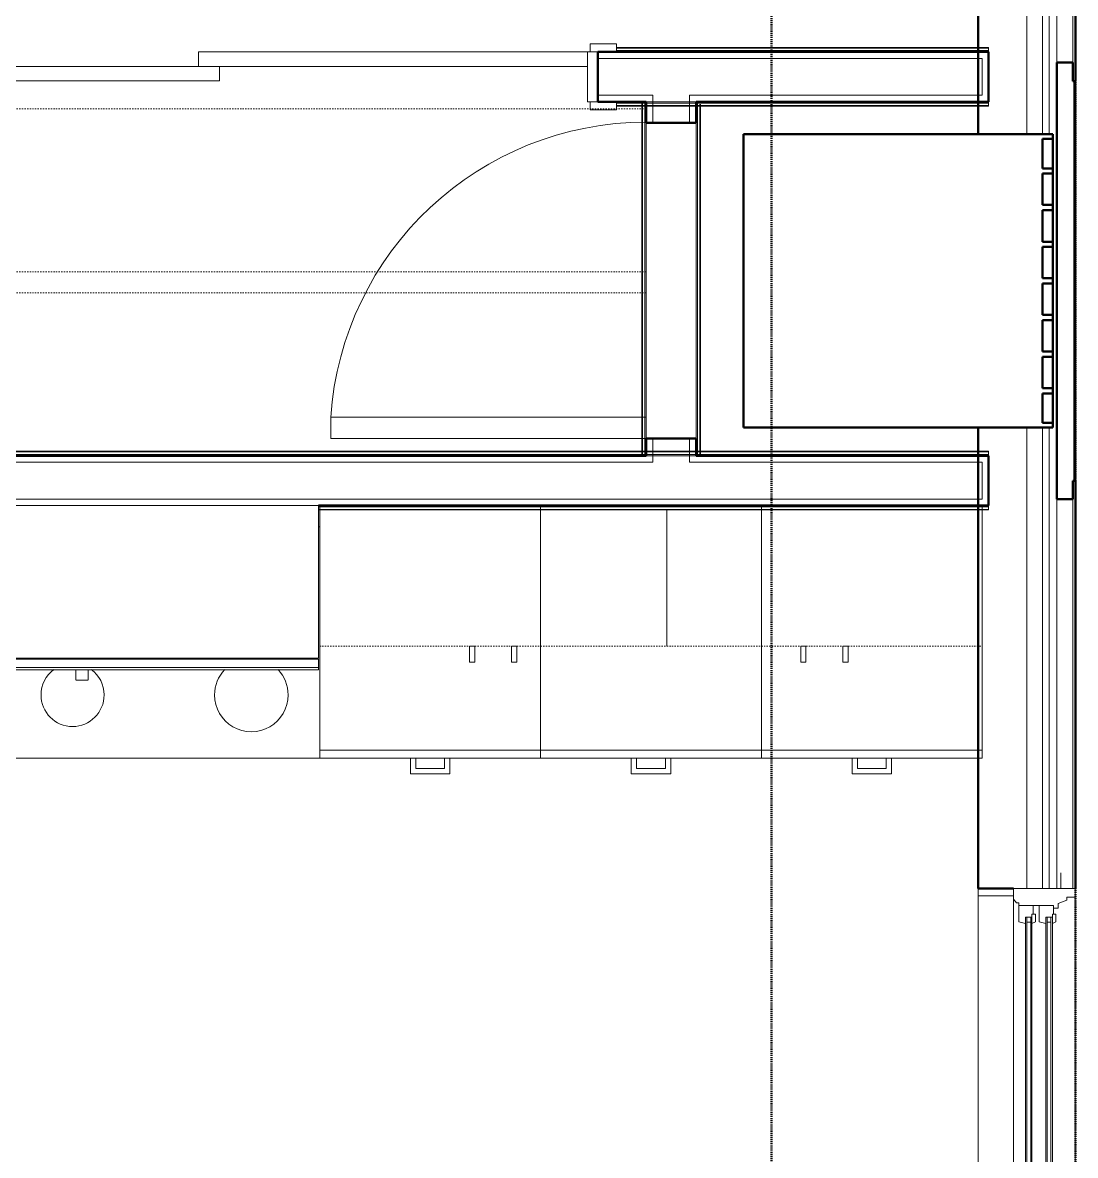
# Model space of a CAD drawing. Header units: inches. Extents: x -4235 to -464, y 9767 to 12344.
# Drawn here: x -2168 to -2067.9, y 10179 to 10286.7 of the extents above; entities that cross this region are included whole.
import ezdxf

# ---------------------------------------------------------------- set-up
doc = ezdxf.new("R2010")
doc.units = ezdxf.units.IN
doc.header["$MEASUREMENT"] = 0
doc.linetypes.add('Dash', pattern=[0.25, 0.125, -0.125])
doc.linetypes.add('Dash 1_16_', pattern=[0.125, 0.0625, -0.0625])
for name, color, linetype, lineweight in [('0-1', 7, 'Continuous', 5), ('0-2', 10, 'Continuous', 9), ('A-DOOR-1', 7, 'Continuous', 9), ('A-DOOR-2', 130, 'Continuous', 20), ('A-DOOR-FRAM-1', 130, 'Continuous', 20), ('A-GENM', 5, 'Continuous', 9), ('A-GENM-5', 5, 'Continuous', 50), ('A-GLAZ-1', 151, 'Continuous', 9), ('A-GLAZ-2', 151, 'Continuous', 20), ('A-GLAZ-3', 151, 'Continuous', 50), ('A-WALL', 113, 'Continuous', 13), ('A-WALL-1', 250, 'Continuous', 50), ('A-WALL-2', 50, 'Continuous', 13), ('A-WALL-3', 10, 'Continuous', 9), ('A-WALL-4', 254, 'Continuous', 9), ('A-WALL-5', 7, 'Continuous', 9), ('A-WALL-6', 113, 'Continuous', 9), ('A-WALL-7', 113, 'Continuous', 50), ('C-PROP-LINE-1', 91, 'Dash 1_16_', 50), ('Q-CASE-1', 254, 'Continuous', 9), ('Q-CASE-2', 7, 'Continuous', 9), ('Q-CASE-3', 7, 'Dash', 9), ('Q-CASE-4', 10, 'Continuous', 9), ('Q-CASE-HDLN-1', 7, 'Dash', 9), ('Q-SPCQ-1', 7, 'Continuous', 9)]:
    doc.layers.add(name, color=color, linetype=linetype, lineweight=lineweight)

# ---------------------------------------------------------------- blocks, each defined once
blk = doc.blocks.new('Basic Wall _ INT - W4BØF - _5_8 GYP - 2X4 WOOD_BATT_ - 5_8 GYP_ - ___-2694672-BACKGROUND - 2ND FLOOR')
at = {"layer": 'A-WALL-3'}
for p, q in [((-2139.89, 10240.82), (-2077.17, 10240.82)), ((-2139.89, 10240.7), (-2077.17, 10240.7)), ((-2077.17, 10240.47), (-2139.89, 10240.47)), ((-2077.17, 10240.82), (-2076.8, 10240.82)), ((-2077.17, 10240.7), (-2076.8, 10240.7)), ((-2076.8, 10240.47), (-2077.17, 10240.47)), ((-2076.8, 10240.41), (-2077.17, 10240.41)), ((-2076.8, 10240.82), (-2076.17, 10240.82)), ((-2076.17, 10240.47), (-2076.8, 10240.47)), ((-2076.17, 10240.8), (-2076.17, 10240.82)), ((-2076.17, 10240.62), (-2076.17, 10240.68)), ((-2076.17, 10240.47), (-2076.17, 10240.62)), ((-2076.17, 10240.41), (-2076.17, 10240.47))]:
    blk.add_line(p, q, dxfattribs=at)
at = {"layer": 'A-WALL-4'}
for p, q in [((-2077.17, 10240.41), (-2139.89, 10240.41)), ((-2076.8, 10240.7), (-2076.17, 10240.7)), ((-2076.17, 10240.41), (-2076.8, 10240.41)), ((-2076.17, 10240.82), (-2076.17, 10240.78)), ((-2076.17, 10240.78), (-2076.17, 10240.7)), ((-2076.17, 10240.7), (-2076.17, 10240.68)), ((-2076.17, 10240.68), (-2076.17, 10240.41))]:
    blk.add_line(p, q, dxfattribs=at)
blk = doc.blocks.new('Basic Wall _ INT - W4BØF - _5_8 GYP - 2X4 WOOD_BATT_ - 5_8 GYP_ - ___-2694671-BACKGROUND - 2ND FLOOR')
at = {"layer": 'A-WALL-3'}
for p, q in [((-2109.02, 10245.93), (-2109.14, 10245.93)), ((-2108.93, 10245.93), (-2109.02, 10245.93)), ((-2108.87, 10245.93), (-2108.93, 10245.93)), ((-2103.97, 10245.93), (-2108.72, 10245.93)), ((-2108.72, 10245.57), (-2103.97, 10245.57)), ((-2103.77, 10245.93), (-2103.83, 10245.93)), ((-2103.68, 10245.93), (-2103.77, 10245.93)), ((-2103.56, 10245.93), (-2103.68, 10245.93)), ((-2076.17, 10245.93), (-2077.17, 10245.93)), ((-2077.17, 10245.57), (-2076.17, 10245.57)), ((-2076.17, 10245.93), (-2076.17, 10245.99)), ((-2076.17, 10245.78), (-2076.17, 10245.93)), ((-2076.17, 10245.71), (-2076.17, 10245.78)), ((-2076.17, 10245.57), (-2076.17, 10245.6))]:
    blk.add_line(p, q, dxfattribs=at)
at = {"layer": 'A-WALL-4'}
for p, q in [((-2261.29, 10245.57), (-2108.72, 10245.57)), ((-2109.14, 10245.93), (-2260.87, 10245.93)), ((-2109.02, 10245.99), (-2109.14, 10245.99)), ((-2108.93, 10245.99), (-2109.02, 10245.99)), ((-2108.87, 10245.99), (-2108.93, 10245.99)), ((-2103.97, 10245.99), (-2108.72, 10245.99)), ((-2103.97, 10245.7), (-2108.72, 10245.7)), ((-2103.97, 10245.57), (-2077.17, 10245.57)), ((-2103.77, 10245.99), (-2103.83, 10245.99)), ((-2103.68, 10245.99), (-2103.77, 10245.99)), ((-2103.56, 10245.99), (-2103.68, 10245.99)), ((-2077.17, 10245.93), (-2103.56, 10245.93)), ((-2076.17, 10245.99), (-2077.17, 10245.99)), ((-2076.17, 10245.7), (-2077.17, 10245.7)), ((-2076.17, 10245.99), (-2076.17, 10245.7)), ((-2076.17, 10245.7), (-2076.17, 10245.69)), ((-2076.17, 10245.69), (-2076.17, 10245.62)), ((-2076.17, 10245.62), (-2076.17, 10245.57))]:
    blk.add_line(p, q, dxfattribs=at)
at = {"layer": 'A-WALL-5'}
for p, q in [((-2108.72, 10245.7), (-2261.29, 10245.7)), ((-2109.14, 10245.99), (-2260.87, 10245.99)), ((-2077.17, 10245.7), (-2103.97, 10245.7)), ((-2077.17, 10245.99), (-2103.56, 10245.99))]:
    blk.add_line(p, q, dxfattribs=at)
blk = doc.blocks.new('Basic Wall _ INT - W4BØF - _5_8 GYP - 2X4 WOOD_BATT_ - 5_8 GYP_ - ___-2694673-BACKGROUND - 2ND FLOOR')
at = {"layer": 'A-WALL-3'}
for p, q in [((-2112.79, 10283.97), (-2111.57, 10283.97)), ((-2076.17, 10284.33), (-2077.17, 10284.33)), ((-2077.17, 10283.97), (-2076.17, 10283.97)), ((-2076.17, 10284.33), (-2076.17, 10284.39)), ((-2076.17, 10284.18), (-2076.17, 10284.33)), ((-2076.17, 10284.11), (-2076.17, 10284.18)), ((-2076.17, 10283.97), (-2076.17, 10284))]:
    blk.add_line(p, q, dxfattribs=at)
at = {"layer": 'A-WALL-4'}
for p, q in [((-2077.17, 10284.33), (-2111.57, 10284.33)), ((-2111.57, 10283.97), (-2077.17, 10283.97)), ((-2076.17, 10284.39), (-2077.17, 10284.39)), ((-2076.17, 10284.1), (-2077.17, 10284.1)), ((-2076.17, 10284.39), (-2076.17, 10284.12)), ((-2076.17, 10284.12), (-2076.17, 10284.1)), ((-2076.17, 10284.1), (-2076.17, 10284.02)), ((-2076.17, 10284.02), (-2076.17, 10283.97))]:
    blk.add_line(p, q, dxfattribs=at)
at = {"layer": 'A-WALL-5'}
for p, q in [((-2077.17, 10284.39), (-2111.57, 10284.39)), ((-2077.17, 10284.1), (-2111.57, 10284.1))]:
    blk.add_line(p, q, dxfattribs=at)
blk = doc.blocks.new('Basic Wall _ INT - W4BØF - _5_8 GYP - 2X4 WOOD_BATT_ - 5_8 GYP_ - ___-2694674-BACKGROUND - 2ND FLOOR')
at = {"layer": 'A-WALL-3'}
for p, q in [((-2113.32, 10279.22), (-2111.57, 10279.22)), ((-2109.02, 10278.87), (-2109.14, 10278.87)), ((-2108.93, 10278.87), (-2109.02, 10278.87)), ((-2108.87, 10278.87), (-2108.93, 10278.87)), ((-2108.72, 10279.22), (-2103.97, 10279.22)), ((-2103.97, 10278.87), (-2108.72, 10278.87)), ((-2103.77, 10278.87), (-2103.83, 10278.87)), ((-2103.68, 10278.87), (-2103.77, 10278.87)), ((-2103.56, 10278.87), (-2103.68, 10278.87)), ((-2077.17, 10279.22), (-2076.17, 10279.22)), ((-2076.17, 10278.87), (-2077.17, 10278.87)), ((-2076.17, 10279.2), (-2076.17, 10279.22)), ((-2076.17, 10279.02), (-2076.17, 10279.08)), ((-2076.17, 10278.87), (-2076.17, 10279.02)), ((-2076.17, 10278.81), (-2076.17, 10278.87))]:
    blk.add_line(p, q, dxfattribs=at)
at = {"layer": 'A-WALL-4'}
for p, q in [((-2111.57, 10279.22), (-2108.72, 10279.22)), ((-2109.14, 10278.87), (-2111.57, 10278.87)), ((-2109.02, 10278.81), (-2109.14, 10278.81)), ((-2108.93, 10278.81), (-2109.02, 10278.81)), ((-2108.87, 10278.81), (-2108.93, 10278.81)), ((-2108.72, 10279.1), (-2108.14, 10279.1)), ((-2103.97, 10278.81), (-2108.72, 10278.81)), ((-2108.1, 10279.1), (-2104.01, 10279.1)), ((-2103.97, 10279.22), (-2077.17, 10279.22)), ((-2103.77, 10278.81), (-2103.83, 10278.81)), ((-2103.68, 10278.81), (-2103.77, 10278.81)), ((-2103.56, 10278.81), (-2103.68, 10278.81)), ((-2077.17, 10278.87), (-2103.56, 10278.87)), ((-2077.17, 10279.1), (-2076.17, 10279.1)), ((-2076.17, 10278.81), (-2077.17, 10278.81)), ((-2076.17, 10279.22), (-2076.17, 10279.18)), ((-2076.17, 10279.18), (-2076.17, 10279.1)), ((-2076.17, 10279.1), (-2076.17, 10279.1)), ((-2076.17, 10279.1), (-2076.17, 10279.08)), ((-2076.17, 10279.08), (-2076.17, 10278.81))]:
    blk.add_line(p, q, dxfattribs=at)
at = {"layer": 'A-WALL-5'}
for p, q in [((-2111.57, 10279.1), (-2108.72, 10279.1)), ((-2109.14, 10278.81), (-2111.57, 10278.81)), ((-2103.97, 10279.1), (-2077.17, 10279.1)), ((-2077.17, 10278.81), (-2103.56, 10278.81))]:
    blk.add_line(p, q, dxfattribs=at)
blk = doc.blocks.new('Basic Wall _ INT - W4BØF - _5_8 GYP - 2X4 WOOD_BATT_ - 5_8 GYP_ - ___-2694675-BACKGROUND - 2ND FLOOR')
at = {"layer": 'A-WALL-3'}
for p, q in [((-2109.07, 10279.22), (-2109.14, 10279.22)), ((-2109.14, 10279.22), (-2108.85, 10279.22)), ((-2108.93, 10279.22), (-2109.07, 10279.22)), ((-2109.07, 10279.07), (-2109.07, 10279.02)), ((-2109.07, 10279.01), (-2109.07, 10278.93)), ((-2109.07, 10278.92), (-2109.07, 10278.81)), ((-2108.86, 10279.22), (-2108.93, 10279.22)), ((-2108.85, 10279.22), (-2108.79, 10279.22)), ((-2108.72, 10279.22), (-2108.75, 10279.22)), ((-2108.85, 10245.57), (-2109.14, 10245.57)), ((-2109.14, 10245.57), (-2109.07, 10245.57)), ((-2109.07, 10245.99), (-2109.07, 10245.89)), ((-2109.07, 10245.87), (-2109.07, 10245.79)), ((-2109.07, 10245.78), (-2109.07, 10245.73)), ((-2109.07, 10245.57), (-2108.93, 10245.57)), ((-2108.93, 10245.57), (-2108.86, 10245.57)), ((-2108.79, 10245.57), (-2108.85, 10245.57)), ((-2108.75, 10245.57), (-2108.72, 10245.57))]:
    blk.add_line(p, q, dxfattribs=at)
at = {"layer": 'A-WALL-4'}
for p, q in [((-2109.14, 10279.07), (-2109.14, 10279.02)), ((-2109.14, 10279.01), (-2109.14, 10278.93)), ((-2109.14, 10278.92), (-2109.14, 10278.81)), ((-2109.07, 10278.81), (-2109.07, 10245.99)), ((-2108.79, 10279.22), (-2108.77, 10279.22)), ((-2108.77, 10279.22), (-2108.72, 10279.22)), ((-2108.72, 10277.22), (-2108.72, 10279.22)), ((-2108.72, 10245.57), (-2108.72, 10247.22)), ((-2109.14, 10245.99), (-2109.14, 10245.89)), ((-2109.14, 10245.87), (-2109.14, 10245.79)), ((-2109.14, 10245.78), (-2109.14, 10245.73)), ((-2108.77, 10245.57), (-2108.79, 10245.57)), ((-2108.72, 10245.57), (-2108.77, 10245.57))]:
    blk.add_line(p, q, dxfattribs=at)
at = {"layer": 'A-WALL-5'}
for p, q in [((-2109.14, 10278.81), (-2109.14, 10245.99)), ((-2108.85, 10279.22), (-2108.85, 10245.57))]:
    blk.add_line(p, q, dxfattribs=at)
blk = doc.blocks.new('Basic Wall _ INT - W4BØF - _5_8 GYP - 2X4 WOOD_BATT_ - 5_8 GYP_ - ___-2694676-BACKGROUND - 2ND FLOOR')
at = {"layer": 'A-WALL-3'}
for p, q in [((-2103.95, 10279.22), (-2103.97, 10279.22)), ((-2103.91, 10279.22), (-2103.85, 10279.22)), ((-2103.85, 10279.22), (-2103.56, 10279.22)), ((-2103.77, 10279.22), (-2103.83, 10279.22)), ((-2103.62, 10279.22), (-2103.77, 10279.22)), ((-2103.56, 10279.22), (-2103.62, 10279.22)), ((-2103.62, 10279), (-2103.62, 10278.93)), ((-2103.62, 10278.9), (-2103.62, 10278.81)), ((-2103.97, 10245.57), (-2103.95, 10245.57)), ((-2103.85, 10245.57), (-2103.91, 10245.57)), ((-2103.56, 10245.57), (-2103.85, 10245.57)), ((-2103.83, 10245.57), (-2103.77, 10245.57)), ((-2103.77, 10245.57), (-2103.62, 10245.57)), ((-2103.62, 10245.99), (-2103.62, 10245.89)), ((-2103.62, 10245.87), (-2103.62, 10245.79)), ((-2103.62, 10245.78), (-2103.62, 10245.73)), ((-2103.62, 10245.57), (-2103.56, 10245.57))]:
    blk.add_line(p, q, dxfattribs=at)
at = {"layer": 'A-WALL-4'}
for p, q in [((-2103.97, 10279.22), (-2103.93, 10279.22)), ((-2103.97, 10277.22), (-2103.97, 10279.22)), ((-2103.93, 10279.22), (-2103.91, 10279.22)), ((-2103.62, 10278.81), (-2103.62, 10245.99)), ((-2103.56, 10279), (-2103.56, 10278.93)), ((-2103.56, 10278.9), (-2103.56, 10278.81)), ((-2103.97, 10245.57), (-2103.97, 10247.22)), ((-2103.93, 10245.57), (-2103.97, 10245.57)), ((-2103.91, 10245.57), (-2103.93, 10245.57)), ((-2103.56, 10245.99), (-2103.56, 10245.89)), ((-2103.56, 10245.87), (-2103.56, 10245.79)), ((-2103.56, 10245.78), (-2103.56, 10245.73))]:
    blk.add_line(p, q, dxfattribs=at)
at = {"layer": 'A-WALL-5'}
for p, q in [((-2103.85, 10245.57), (-2103.85, 10279.22)), ((-2103.56, 10278.81), (-2103.56, 10245.99))]:
    blk.add_line(p, q, dxfattribs=at)
blk = doc.blocks.new('SWING - SINGLE - FLUSH - 30_ x 70_ - MAGIC PAK DOOR - ACOUSTICAL SEAL - IN CLOSET-3199408-BACKGROUND - 2ND FLOOR')
at = {"layer": 'A-DOOR-1'}
blk.add_arc((15, -2.375), 30.067, 180, 266.18593, dxfattribs=at)
at = {"layer": 'A-DOOR-2'}
for p, q in [((13, -2.375), (13, -32.375)), ((15, -2.375), (13, -2.375)), ((15, -2.375), (15, -32.375)), ((15, -32.375), (13, -32.375))]:
    blk.add_line(p, q, dxfattribs=at)
blk = doc.blocks.new('SLIDING - FLUSH - 6-0 x 6-8-3203588-BACKGROUND - 2ND FLOOR')
at = {"layer": 'A-DOOR-1'}
for p, q in [((-38.75, 3.25), (-36.25, 3.25)), ((-38.75, 2.5), (-38.75, 3.25)), ((-36.25, 3.25), (-36.25, 2.5)), ((36.25, 3.25), (38.75, 3.25)), ((36.25, 2.5), (36.25, 3.25)), ((38.75, 3.25), (38.75, 2.5)), ((-36.25, 2.5), (-38.75, 2.5)), ((38.75, 2.5), (36.25, 2.5)), ((-38.75, -2.25), (-36.25, -2.25)), ((-38.75, -3), (-38.75, -2.25)), ((-36.25, -3), (-38.75, -3)), ((-36.25, -2.25), (-36.25, -3)), ((36.25, -2.25), (38.75, -2.25)), ((36.25, -3), (36.25, -2.25)), ((38.75, -3), (36.25, -3)), ((38.75, -2.25), (38.75, -3))]:
    blk.add_line(p, q, dxfattribs=at)
at = {"layer": 'A-DOOR-2'}
for p, q in [((-1, -0.875), (-1, 0.5)), ((-1, 0.5), (36, 0.5)), ((36, 0.5), (36, -0.875)), ((-36, -2.25), (-36, -0.875)), ((-36, -0.875), (1, -0.875)), ((36, -0.875), (-1, -0.875)), ((1, -0.875), (1, -2.25)), ((1, -2.25), (-36, -2.25))]:
    blk.add_line(p, q, dxfattribs=at)
at = {"layer": 'A-DOOR-FRAM-1'}
for p, q in [((-37, -2.25), (-37, 2.5)), ((-37, 2.5), (-36, 2.5)), ((-36, 2.5), (-36, -2.25)), ((36, 2.5), (37, 2.5)), ((36, -2.25), (36, 2.5)), ((37, 2.5), (37, -2.25)), ((-36, -2.25), (-37, -2.25)), ((37, -2.25), (36, -2.25))]:
    blk.add_line(p, q, dxfattribs=at)
blk = doc.blocks.new('OD_CW_Closet - OD_CW_Closet-3210590-BACKGROUND - 2ND FLOOR')
at = {"layer": 'Q-CASE-HDLN-1'}
for p, q in [((153.3, 24), (0.74, 24)), ((0.74, 24), (0.74, -9)), ((153.3, -9), (153.3, 24)), ((0.74, 8.5), (153.3, 8.5)), ((0.74, 6.5), (153.3, 6.5)), ((0.74, -9), (153.3, -9))]:
    blk.add_line(p, q, dxfattribs=at)
blk = doc.blocks.new('Range - 24_ x 30_-V69-BACKGROUND - 2ND FLOOR')
at = {"layer": 'Q-SPCQ-1'}
blk.add_line((0, -22), (0.12, -22), dxfattribs=at)
for centre, radius, start, end in [((6.5, -6), 3.5, 360, 180), ((23.5, -6), 3, 0, 180), ((6.5, -6), 3.5, 180, 223.5648), ((6.5, -6), 3.5, 316.389, 0), ((23.5, -6), 3, 180, 233.8773), ((23.5, -6), 3, 306.1227, 0), ((6.5, -6), 3.5, 261.0228, 278.9772)]:
    blk.add_arc(centre, radius, start, end, dxfattribs=at)
blk = doc.blocks.new('Base Cabinet 4 Drawer 254 - Base Cabinet 4 Drawer 254 21_-2556168-BACKGROUND - 2ND FLOOR')
at = {"layer": 'Q-CASE-1'}
for p, q in [((-9.76, -23.25), (-9.76, -0.37)), ((11.24, -0.37), (11.24, -23.25)), ((-9.76, -23.25), (-9.76, -24)), ((11.24, -23.25), (-9.76, -23.25)), ((11.24, -24), (11.24, -23.25)), ((-9.76, -24), (11.24, -24)), ((-1.14, -24), (-0.64, -24)), ((2.61, -24), (2.11, -24))]:
    blk.add_line(p, q, dxfattribs=at)
at = {"layer": 'Q-CASE-2'}
for p, q in [((-1.14, -24), (-1.14, -25.5)), ((-0.64, -25), (-0.64, -24)), ((2.11, -24), (2.11, -25)), ((2.61, -25.5), (2.61, -24)), ((-1.14, -25.5), (2.61, -25.5)), ((2.11, -25), (-0.64, -25))]:
    blk.add_line(p, q, dxfattribs=at)
at = {"layer": 'Q-CASE-4'}
for p, q in [((-9.76, -0.37), (-9.76, 0)), ((-9.76, 0), (11.24, 0)), ((11.24, 0), (11.24, -0.37)), ((-1.14, -24), (-0.64, -24)), ((-1.14, -24), (-0.64, -24)), ((-1.14, -24), (-0.64, -24)), ((2.61, -24), (2.11, -24)), ((2.61, -24), (2.11, -24)), ((2.61, -24), (2.11, -24))]:
    blk.add_line(p, q, dxfattribs=at)
blk = doc.blocks.new('Base Cabinet 3 Drawer 230 - Base Cabinet 3 Drawer 230 21_-V47-BACKGROUND - 2ND FLOOR')
at = {"layer": 'Q-CASE-1'}
for p, q in [((-9.76, -23.25), (-9.76, -0.37)), ((11.24, -0.37), (11.24, -23.25)), ((-9.76, -23.25), (-9.76, -24)), ((11.24, -23.25), (-9.76, -23.25)), ((11.24, -24), (11.24, -23.25)), ((-9.76, -24), (11.24, -24)), ((-1.14, -24), (-0.64, -24)), ((2.61, -24), (2.11, -24))]:
    blk.add_line(p, q, dxfattribs=at)
at = {"layer": 'Q-CASE-2'}
for p, q in [((-1.14, -24), (-1.14, -25.5)), ((-0.64, -25), (-0.64, -24)), ((2.11, -24), (2.11, -25)), ((2.61, -25.5), (2.61, -24)), ((-1.14, -25.5), (2.61, -25.5)), ((2.11, -25), (-0.64, -25))]:
    blk.add_line(p, q, dxfattribs=at)
at = {"layer": 'Q-CASE-4'}
for p, q in [((-9.76, -0.37), (-9.76, 0)), ((-9.76, 0), (11.24, 0)), ((11.24, 0), (11.24, -0.37)), ((-1.14, -24), (-0.64, -24)), ((-1.14, -24), (-0.64, -24)), ((2.61, -24), (2.11, -24)), ((2.61, -24), (2.11, -24))]:
    blk.add_line(p, q, dxfattribs=at)
blk = doc.blocks.new('Base Cabinet 3 Drawer 230 - Base Cabinet 3 Drawer 230 21_-V70-BACKGROUND - 2ND FLOOR')
at = {"layer": 'Q-CASE-1'}
for p, q in [((11.24, 0), (11.24, -23.25)), ((-9.76, -23.25), (-9.76, -0.37)), ((-9.76, -23.25), (-9.76, -24)), ((10.84, -23.25), (-9.76, -23.25)), ((11.24, -24), (11.24, -23.25)), ((-9.76, -24), (10.84, -24)), ((-1.14, -24), (-0.64, -24)), ((2.61, -24), (2.11, -24))]:
    blk.add_line(p, q, dxfattribs=at)
at = {"layer": 'Q-CASE-2'}
for p, q in [((-1.14, -24), (-1.14, -25.5)), ((-0.64, -25), (-0.64, -24)), ((2.11, -24), (2.11, -25)), ((2.61, -25.5), (2.61, -24)), ((-1.14, -25.5), (2.61, -25.5)), ((2.11, -25), (-0.64, -25))]:
    blk.add_line(p, q, dxfattribs=at)
at = {"layer": 'Q-CASE-4'}
for p, q in [((-9.76, -0.37), (-9.76, 0)), ((-9.76, 0), (10.84, 0)), ((10.84, 0), (11.21, 0)), ((11.21, -23.25), (10.84, -23.25)), ((-1.14, -24), (-0.64, -24)), ((-1.14, -24), (-0.64, -24)), ((2.61, -24), (2.11, -24)), ((2.61, -24), (2.11, -24)), ((10.84, -24), (11.21, -24))]:
    blk.add_line(p, q, dxfattribs=at)
blk = doc.blocks.new('300 Series Wall Hung Cabinet_302 - 30_ X 36_-2572944-BACKGROUND - 2ND FLOOR')
at = {"layer": 'Q-CASE-2'}
for p, q in [((-2.25, -13.19), (-1.76, -13.19)), ((-2.25, -13.19), (-2.25, -14.69)), ((-1.76, -14.69), (-1.76, -13.19)), ((1.75, -13.19), (2.24, -13.19)), ((1.75, -13.19), (1.75, -14.69)), ((2.24, -14.69), (2.24, -13.19)), ((-2.25, -14.69), (-1.76, -14.69)), ((1.75, -14.69), (2.24, -14.69))]:
    blk.add_line(p, q, dxfattribs=at)
at = {"layer": 'Q-CASE-3'}
for p, q in [((15, -0.19), (-15, -0.19)), ((-15, -0.19), (-15, -13.19)), ((15, -13.19), (15, -0.19)), ((-15, -13.19), (15, -13.19))]:
    blk.add_line(p, q, dxfattribs=at)
blk = doc.blocks.new('30quot_MicrowaveVent_11166 - 70cm miele oven-2804781-BACKGROUND - 2ND FLOOR')
at = {"layer": 'Q-CASE-2'}
for p, q in [((8.88, 16.6), (7.69, 16.6)), ((7.69, 15.63), (7.69, 16.55)), ((8.88, 16.55), (8.88, 15.63)), ((15.68, 15.6), (-14.2, 15.6)), ((-14.2, 15.39), (-14.2, 15.6)), ((-14.2, 14.61), (-14.2, 15.39)), ((15.68, 15.39), (-14.2, 15.39)), ((15.68, 15.6), (15.68, 15.39)), ((15.68, 15.39), (15.68, 14.61)), ((15.68, 14.61), (-14.2, 14.61)), ((-14.2, 0), (-14.2, 14.49)), ((-14.2, 14.49), (15.68, 14.49)), ((15.68, 14.49), (15.68, 0)), ((-14.2, 0), (15.68, 0))]:
    blk.add_line(p, q, dxfattribs=at)
blk = doc.blocks.new('300 Series Wall Hung Cabinet_302 - 33_ X 36_-2610350-BACKGROUND - 2ND FLOOR')
at = {"layer": 'Q-CASE-2'}
for p, q in [((-2.25, -13.19), (-1.76, -13.19)), ((-2.25, -13.19), (-2.25, -14.69)), ((-1.76, -14.69), (-1.76, -13.19)), ((1.75, -13.19), (2.24, -13.19)), ((1.75, -13.19), (1.75, -14.69)), ((2.24, -14.69), (2.24, -13.19)), ((-2.25, -14.69), (-1.76, -14.69)), ((1.75, -14.69), (2.24, -14.69))]:
    blk.add_line(p, q, dxfattribs=at)
at = {"layer": 'Q-CASE-3'}
for p, q in [((16.5, -0.19), (-16.5, -0.19)), ((-16.5, -0.19), (-16.5, -13.19)), ((16.5, -13.19), (16.5, -0.19)), ((-16.5, -13.19), (16.5, -13.19))]:
    blk.add_line(p, q, dxfattribs=at)
blk = doc.blocks.new('CTR - 1st Phase - Unit Layouts_rvt-1-BACKGROUND - 2ND FLOOR')
at = {"layer": 'A-WALL-1'}
for p, q in [((-2076.17, 10283.97), (-2113.32, 10283.97)), ((-2113.32, 10283.97), (-2113.32, 10279.22)), ((-2076.17, 10283.35), (-2076.17, 10283.97)), ((-2076.17, 10279.85), (-2076.17, 10283.35)), ((-2076.17, 10279.22), (-2076.17, 10279.85)), ((-2113.32, 10279.22), (-2108.72, 10279.22)), ((-2108.72, 10279.22), (-2108.72, 10277.22)), ((-2103.97, 10279.22), (-2076.17, 10279.22)), ((-2103.97, 10277.22), (-2103.97, 10279.22)), ((-2108.72, 10277.22), (-2103.97, 10277.22)), ((-2108.72, 10247.22), (-2108.72, 10245.57)), ((-2103.97, 10247.22), (-2108.72, 10247.22)), ((-2103.97, 10245.57), (-2103.97, 10247.22)), ((-2108.72, 10245.57), (-2261.29, 10245.57)), ((-2076.17, 10245.57), (-2103.97, 10245.57)), ((-2076.17, 10244.95), (-2076.17, 10245.57)), ((-2076.17, 10241.45), (-2076.17, 10244.95)), ((-2076.17, 10240.82), (-2076.17, 10241.45)), ((-2139.89, 10240.82), (-2076.17, 10240.82))]:
    blk.add_line(p, q, dxfattribs=at)
at = {"layer": 'A-WALL-2'}
for p, q in [((-2113.32, 10283.35), (-2076.8, 10283.35)), ((-2076.8, 10279.85), (-2076.8, 10283.35)), ((-2113.32, 10279.85), (-2108.1, 10279.85)), ((-2108.1, 10279.22), (-2108.1, 10279.85)), ((-2104.6, 10279.85), (-2076.8, 10279.85)), ((-2104.6, 10279.22), (-2104.6, 10279.85)), ((-2108.1, 10277.22), (-2108.1, 10279.22)), ((-2104.6, 10277.22), (-2104.6, 10279.22)), ((-2108.1, 10245.57), (-2108.1, 10247.22)), ((-2104.6, 10245.57), (-2104.6, 10247.22)), ((-2108.1, 10244.95), (-2108.1, 10245.57)), ((-2104.6, 10244.95), (-2104.6, 10245.57)), ((-2261.91, 10244.95), (-2108.1, 10244.95)), ((-2104.6, 10244.95), (-2076.8, 10244.95)), ((-2076.8, 10241.45), (-2076.8, 10244.95)), ((-2239.4, 10241.45), (-2076.8, 10241.45))]:
    blk.add_line(p, q, dxfattribs=at)
at = {"layer": 'A-WALL-3'}
for p, q in [((-2113.32, 10279.22), (-2113.32, 10283.97)), ((-2111.57, 10283.97), (-2112.79, 10283.97)), ((-2077.17, 10283.97), (-2111.57, 10283.97)), ((-2076.17, 10283.97), (-2077.17, 10283.97)), ((-2076.17, 10283.97), (-2076.17, 10279.22)), ((-2113.32, 10279.22), (-2111.57, 10279.22)), ((-2111.57, 10279.22), (-2109.14, 10279.22)), ((-2109.14, 10279.22), (-2108.87, 10279.22)), ((-2108.72, 10279.07), (-2108.72, 10279.02)), ((-2108.72, 10279.01), (-2108.72, 10278.93)), ((-2108.72, 10278.91), (-2108.72, 10278.81)), ((-2108.72, 10278.81), (-2108.72, 10245.99)), ((-2103.97, 10278.93), (-2103.97, 10279)), ((-2103.97, 10278.81), (-2103.97, 10278.9)), ((-2103.97, 10245.99), (-2103.97, 10278.81)), ((-2103.83, 10279.22), (-2103.56, 10279.22)), ((-2103.56, 10279.22), (-2077.17, 10279.22)), ((-2077.17, 10279.22), (-2076.17, 10279.22)), ((-2109.14, 10245.57), (-2260.87, 10245.57)), ((-2108.87, 10245.57), (-2109.14, 10245.57)), ((-2108.72, 10245.99), (-2108.72, 10245.89)), ((-2108.72, 10245.87), (-2108.72, 10245.79)), ((-2108.72, 10245.78), (-2108.72, 10245.73)), ((-2103.97, 10245.89), (-2103.97, 10245.99)), ((-2103.97, 10245.79), (-2103.97, 10245.87)), ((-2103.97, 10245.73), (-2103.97, 10245.78)), ((-2103.56, 10245.57), (-2103.83, 10245.57)), ((-2077.17, 10245.57), (-2103.56, 10245.57)), ((-2076.17, 10245.57), (-2077.17, 10245.57)), ((-2076.17, 10245.57), (-2076.17, 10240.82)), ((-2139.89, 10240.82), (-2077.17, 10240.82)), ((-2077.17, 10240.82), (-2076.8, 10240.82)), ((-2076.8, 10240.82), (-2076.17, 10240.82))]:
    blk.add_line(p, q, dxfattribs=at)
at = {"layer": 'A-WALL-4'}
for p, q in [((-2103.97, 10277.22), (-2108.72, 10277.22)), ((-2108.72, 10247.22), (-2103.97, 10247.22))]:
    blk.add_line(p, q, dxfattribs=at)
at = {"layer": 'A-WALL-5'}
for p, q in [((-2108.72, 10247.22), (-2108.72, 10277.22)), ((-2103.97, 10277.22), (-2103.97, 10247.22))]:
    blk.add_line(p, q, dxfattribs=at)
at = {"layer": 'A-WALL-6'}
for p, q in [((-2077.17, 10240.82), (-2139.89, 10240.82)), ((-2139.89, 10240.82), (-2077.17, 10240.82)), ((-2076.8, 10240.82), (-2077.17, 10240.82)), ((-2077.17, 10240.82), (-2076.8, 10240.82)), ((-2076.8, 10240.45), (-2076.8, 10240.82)), ((-2076.8, 10240.82), (-2076.8, 10240.45)), ((-2076.8, 10216.82), (-2076.8, 10240.45)), ((-2076.8, 10240.45), (-2076.8, 10216.82)), ((-2203.03, 10216.82), (-2077.17, 10216.82)), ((-2077.17, 10216.82), (-2203.03, 10216.82)), ((-2077.17, 10216.82), (-2076.8, 10216.82)), ((-2076.8, 10216.82), (-2077.17, 10216.82))]:
    blk.add_line(p, q, dxfattribs=at)
at = {"layer": '0-2'}
for name, p in [('Basic Wall _ INT - W4BØF - _5_8 GYP - 2X4 WOOD_BATT_ - 5_8 GYP_ - ___-2694673-BACKGROUND - 2ND FLOOR', (0, 0)), ('Basic Wall _ INT - W4BØF - _5_8 GYP - 2X4 WOOD_BATT_ - 5_8 GYP_ - ___-2694674-BACKGROUND - 2ND FLOOR', (0, 0)), ('Basic Wall _ INT - W4BØF - _5_8 GYP - 2X4 WOOD_BATT_ - 5_8 GYP_ - ___-2694675-BACKGROUND - 2ND FLOOR', (0, 0)), ('Basic Wall _ INT - W4BØF - _5_8 GYP - 2X4 WOOD_BATT_ - 5_8 GYP_ - ___-2694676-BACKGROUND - 2ND FLOOR', (0, 0)), ('Basic Wall _ INT - W4BØF - _5_8 GYP - 2X4 WOOD_BATT_ - 5_8 GYP_ - ___-2694671-BACKGROUND - 2ND FLOOR', (0, 0)), ('Basic Wall _ INT - W4BØF - _5_8 GYP - 2X4 WOOD_BATT_ - 5_8 GYP_ - ___-2694672-BACKGROUND - 2ND FLOOR', (0, 0)), ('Base Cabinet 4 Drawer 254 - Base Cabinet 4 Drawer 254 21_-2556168-BACKGROUND - 2ND FLOOR', (-2130.01, 10240.82)), ('300 Series Wall Hung Cabinet_302 - 33_ X 36_-2610350-BACKGROUND - 2ND FLOOR', (-2123.28, 10240.64)), ('Base Cabinet 3 Drawer 230 - Base Cabinet 3 Drawer 230 21_-V47-BACKGROUND - 2ND FLOOR', (-2109.01, 10240.82)), ('300 Series Wall Hung Cabinet_302 - 30_ X 36_-2572944-BACKGROUND - 2ND FLOOR', (-2091.78, 10240.64)), ('Base Cabinet 3 Drawer 230 - Base Cabinet 3 Drawer 230 21_-V70-BACKGROUND - 2ND FLOOR', (-2088.01, 10240.82))]:
    blk.add_blockref(name, p, dxfattribs=at)
for name, p, rotation in [('SLIDING - FLUSH - 6-0 x 6-8-3203588-BACKGROUND - 2ND FLOOR', (-2150.32, 10281.72), 180), ('OD_CW_Closet - OD_CW_Closet-3210590-BACKGROUND - 2ND FLOOR', (-2107.99, 10269.57), 180), ('SWING - SINGLE - FLUSH - 30_ x 70_ - MAGIC PAK DOOR - ACOUSTICAL SEAL - IN CLOSET-3199408-BACKGROUND - 2ND FLOOR', (-2106.35, 10262.22), 269.9999999998828), ('30quot_MicrowaveVent_11166 - 70cm miele oven-2804781-BACKGROUND - 2ND FLOOR', (-2154.1, 10240.82), 180), ('Range - 24_ x 30_-V69-BACKGROUND - 2ND FLOOR', (-2139.78, 10216.82), 180)]:
    blk.add_blockref(name, p, dxfattribs=dict(at, rotation=rotation))
blk = doc.blocks.new('Window-Double_Hung-Andersen-400_Series-Tilt_Wash - DOUBLE HUNG - REVERSE COTTAGE - 2ND FLOOR-2888709-BACKGROUND - 2ND FLOOR')
at = {"layer": 'A-GLAZ-1'}
for p, q in [((-18.95, 4.63), (18.95, 4.63)), ((-18.95, 1.25), (-18.95, 4.63)), ((-18.32, 1.25), (-18.32, 4.63)), ((18.32, 1.25), (18.32, 4.63)), ((18.95, 4.63), (18.95, 1.25)), ((-19.01, 2.62), (-19.01, 4.12)), ((-19.01, 4.12), (-18.95, 4.12)), ((18.95, 4.12), (19.01, 4.12)), ((19.01, 4.12), (19.01, 2.62)), ((-18.95, 2.62), (-19.01, 2.62)), ((19.01, 2.62), (18.95, 2.62)), ((18.95, 1.25), (-18.95, 1.25)), ((-16.29, 0), (-15.7, 0)), ((-15.82, -0.38), (-15.82, 0)), ((-15.7, 0.12), (15.7, 0.12)), ((16.29, 0), (15.7, 0)), ((15.82, -0.38), (15.82, 0)), ((-16.29, -0.38), (-15.7, -0.38)), ((-15.7, 0), (15.7, 0)), ((-15.7, -0.38), (15.7, -0.38)), ((-15.7, -0.5), (15.7, -0.5)), ((16.29, -0.38), (15.7, -0.38)), ((-16.29, -1.94), (-15.7, -1.94)), ((-15.82, -2.31), (-15.82, -1.94)), ((-15.7, -1.81), (15.7, -1.81)), ((-15.7, -1.94), (15.7, -1.94)), ((16.29, -1.94), (15.7, -1.94)), ((15.82, -2.31), (15.82, -1.94)), ((-16.29, -2.31), (-15.7, -2.31)), ((-15.7, -2.31), (15.7, -2.31)), ((-15.7, -2.44), (15.7, -2.44)), ((16.29, -2.31), (15.7, -2.31))]:
    blk.add_line(p, q, dxfattribs=at)
at = {"layer": 'A-GLAZ-2'}
for p, q in [((-19.01, 1.25), (19.01, 1.25)), ((-19.01, -4.62), (-19.01, 1.25)), ((-17.67, 0.97), (-18, 1.25)), ((17.67, 0.97), (18, 1.25)), ((19.01, 1.25), (19.01, -4.62)), ((-17.67, 0.97), (-17.67, 0.75)), ((-17.67, 0.75), (-15.86, 0.75)), ((-17.42, -2.56), (-17.42, 0.75)), ((-16.29, -0.5), (-16.29, 0.12)), ((-15.7, 0.12), (-16.29, 0.12)), ((-15.86, 0.75), (-15.7, 0.12)), ((15.86, 0.75), (15.7, 0.12)), ((15.7, 0.12), (16.29, 0.12)), ((17.67, 0.75), (15.86, 0.75)), ((16.29, -0.5), (16.29, 0.12)), ((17.42, -2.56), (17.42, 0.75)), ((17.67, 0.97), (17.67, 0.75)), ((-17.42, -0.62), (-16.57, -0.62)), ((-16.57, -0.5), (-16.57, -0.84)), ((-15.7, -0.5), (-16.57, -0.5)), ((-15.86, -0.84), (-16.57, -0.84)), ((-15.86, -0.84), (-15.7, -0.5)), ((15.86, -0.84), (15.7, -0.5)), ((15.7, -0.5), (16.57, -0.5)), ((15.86, -0.84), (16.57, -0.84)), ((16.57, -0.5), (16.57, -0.84)), ((17.42, -0.62), (16.57, -0.62)), ((-17.42, -1.19), (-15.86, -1.19)), ((-16.29, -2.44), (-16.29, -1.81)), ((-15.7, -1.81), (-16.29, -1.81)), ((-15.86, -1.19), (-15.7, -1.81)), ((15.86, -1.19), (15.7, -1.81)), ((15.7, -1.81), (16.29, -1.81)), ((17.42, -1.19), (15.86, -1.19)), ((16.29, -2.44), (16.29, -1.81)), ((-17.92, -3.81), (-17.61, -3)), ((-17.61, -3), (-17.14, -3)), ((-17.42, -2.56), (-16.57, -2.56)), ((-17.14, -3), (-17.14, -2.56)), ((-16.57, -2.44), (-16.57, -2.78)), ((-15.7, -2.44), (-16.57, -2.44)), ((-15.86, -2.78), (-16.57, -2.78)), ((-15.86, -2.78), (-15.7, -2.44)), ((15.86, -2.78), (15.7, -2.44)), ((15.7, -2.44), (16.57, -2.44)), ((15.86, -2.78), (16.57, -2.78)), ((16.57, -2.44), (16.57, -2.78)), ((17.42, -2.56), (16.57, -2.56)), ((17.14, -3), (17.14, -2.56)), ((17.61, -3), (17.14, -3)), ((17.92, -3.81), (17.61, -3)), ((-19.01, -3.25), (-20.51, -3.25)), ((-18.2, -3.81), (-17.92, -3.81)), ((-18.2, -4.62), (-18.2, -3.81)), ((18.2, -3.81), (17.92, -3.81)), ((18.2, -4.62), (18.2, -3.81)), ((19.01, -3.25), (20.51, -3.25)), ((19.01, -4.62), (-19.01, -4.62))]:
    blk.add_line(p, q, dxfattribs=at)
blk = doc.blocks.new('V-Series_EWC4_SPVU_RFA_2015 - 2ND AND 3RD FLOOR-V207-BACKGROUND - 2ND FLOOR')
at = {"layer": 'A-GENM'}
for p, q in [((-2070.05, 10275.69), (-2070.05, 10272.89)), ((-2070.05, 10272.89), (-2070.05, 10272.39)), ((-2070.05, 10272.39), (-2070.05, 10269.41)), ((-2070.05, 10269.41), (-2070.05, 10268.91)), ((-2070.05, 10268.91), (-2070.05, 10265.92)), ((-2070.05, 10265.92), (-2070.05, 10265.42)), ((-2070.05, 10265.42), (-2070.05, 10262.44)), ((-2070.05, 10262.44), (-2070.05, 10261.94)), ((-2070.05, 10261.94), (-2070.05, 10258.96)), ((-2070.05, 10258.96), (-2070.05, 10258.46)), ((-2070.05, 10258.46), (-2070.05, 10255.47)), ((-2070.05, 10255.47), (-2070.05, 10254.97)), ((-2070.05, 10254.97), (-2070.05, 10251.99)), ((-2070.05, 10251.99), (-2070.05, 10251.49)), ((-2070.05, 10251.49), (-2070.05, 10248.69))]:
    blk.add_line(p, q, dxfattribs=at)
at = {"layer": 'A-GENM-5'}
for p, q in [((-2070.05, 10276.13), (-2099.49, 10276.13)), ((-2099.49, 10276.13), (-2099.49, 10248.25)), ((-2071.05, 10272.89), (-2071.05, 10275.69)), ((-2071.05, 10275.69), (-2070.05, 10275.69)), ((-2070.05, 10275.69), (-2070.05, 10276.13)), ((-2070.05, 10272.89), (-2071.05, 10272.89)), ((-2071.05, 10269.41), (-2071.05, 10272.39)), ((-2071.05, 10272.39), (-2070.05, 10272.39)), ((-2070.05, 10272.39), (-2070.05, 10272.89)), ((-2070.05, 10269.41), (-2071.05, 10269.41)), ((-2071.05, 10265.92), (-2071.05, 10268.91)), ((-2071.05, 10268.91), (-2070.05, 10268.91)), ((-2070.05, 10268.91), (-2070.05, 10269.41)), ((-2070.05, 10265.92), (-2071.05, 10265.92)), ((-2070.05, 10265.42), (-2070.05, 10265.92)), ((-2071.05, 10262.44), (-2071.05, 10265.42)), ((-2071.05, 10265.42), (-2070.05, 10265.42)), ((-2070.05, 10262.44), (-2071.05, 10262.44)), ((-2070.05, 10261.94), (-2070.05, 10262.44)), ((-2071.05, 10258.96), (-2071.05, 10261.94)), ((-2071.05, 10261.94), (-2070.05, 10261.94)), ((-2070.05, 10258.96), (-2071.05, 10258.96)), ((-2071.05, 10255.47), (-2071.05, 10258.46)), ((-2071.05, 10258.46), (-2070.05, 10258.46)), ((-2070.05, 10258.46), (-2070.05, 10258.96)), ((-2070.05, 10255.47), (-2071.05, 10255.47)), ((-2071.05, 10251.99), (-2071.05, 10254.97)), ((-2071.05, 10254.97), (-2070.05, 10254.97)), ((-2070.05, 10254.97), (-2070.05, 10255.47)), ((-2070.05, 10251.99), (-2071.05, 10251.99)), ((-2070.05, 10251.49), (-2070.05, 10251.99)), ((-2071.05, 10248.69), (-2071.05, 10251.49)), ((-2071.05, 10251.49), (-2070.05, 10251.49)), ((-2070.05, 10248.69), (-2071.05, 10248.69)), ((-2070.05, 10248.25), (-2070.05, 10248.69)), ((-2099.49, 10248.25), (-2070.05, 10248.25))]:
    blk.add_line(p, q, dxfattribs=at)
blk = doc.blocks.new('Perforated Panel at Magic-Pak - hvac panel - 2nd floor 2-2817259-BACKGROUND - 2ND FLOOR')
at = {"layer": 'A-GLAZ-3'}
for p, q in [((-19.01, -4.56), (19.01, -4.56)), ((-19.01, -4.62), (-19.01, -4.56)), ((19.01, -4.62), (-19.01, -4.62)), ((19.01, -4.56), (19.01, -4.62))]:
    blk.add_line(p, q, dxfattribs=at)
blk = doc.blocks.new('Family - ___-2835860-BACKGROUND - 2ND FLOOR')
at = {"layer": 'C-PROP-LINE-1'}
blk.add_line((-2067.92, 9980.19), (-2067.92, 10851.39), dxfattribs=at)
blk = doc.blocks.new('Family - ___-2835903-BACKGROUND - 2ND FLOOR')
at = {"layer": 'C-PROP-LINE-1'}
blk.add_line((-2096.82, 10009.09), (-2096.82, 10822.49), dxfattribs=at)
blk = doc.blocks.new('Family - ___-2835932-BACKGROUND - 2ND FLOOR')
at = {"layer": 'C-PROP-LINE-1'}
blk.add_line((-2067.92, 9980.19), (-2067.92, 10851.39), dxfattribs=at)

msp = doc.modelspace()

# ---------------------------------------------------------------- linework, layer by layer
at = {"layer": 'A-WALL'}
for p, q in [((-2071.05, 10276.13), (-2071.05, 10319.98)), ((-2070.42, 10276.13), (-2070.42, 10319.98)), ((-2069.67, 10282.95), (-2069.67, 10319.98)), ((-2068.17, 10282.95), (-2068.17, 10319.98)), ((-2071.05, 10204.4), (-2071.05, 10248.25)), ((-2070.42, 10204.4), (-2070.42, 10248.25)), ((-2069.67, 10204.4), (-2069.67, 10241.43)), ((-2068.17, 10204.4), (-2068.17, 10241.43))]:
    msp.add_line(p, q, dxfattribs=at)
at = {"layer": 'A-WALL-6'}
for p, q in [((-2072.55, 10276.13), (-2072.55, 10319.98)), ((-2072.55, 10204.4), (-2072.55, 10248.25)), ((-2077.17, 10204.34), (-2077.17, 10204.4))]:
    msp.add_line(p, q, dxfattribs=at)
at = {"layer": 'A-WALL-7'}
for p, q in [((-2077.17, 10319.98), (-2077.17, 10276.13)), ((-2067.92, 10281.2), (-2067.92, 10319.98)), ((-2069.67, 10241.43), (-2069.67, 10282.95)), ((-2069.67, 10282.95), (-2068.17, 10282.95)), ((-2068.17, 10282.95), (-2068.17, 10281.2)), ((-2068.17, 10281.2), (-2067.92, 10281.2)), ((-2077.17, 10276.13), (-2070.05, 10276.13)), ((-2070.05, 10276.13), (-2070.05, 10248.25)), ((-2070.05, 10248.25), (-2077.17, 10248.25)), ((-2077.17, 10248.25), (-2077.17, 10204.4)), ((-2067.92, 10243.18), (-2068.17, 10243.18)), ((-2068.17, 10243.18), (-2068.17, 10241.43)), ((-2067.92, 10204.4), (-2067.92, 10243.18)), ((-2068.17, 10241.43), (-2069.67, 10241.43)), ((-2077.17, 10204.4), (-2073.8, 10204.4))]:
    msp.add_line(p, q, dxfattribs=at)

# ---------------------------------------------------------------- block references
at = {"layer": '0-1'}
msp.add_blockref('CTR - 1st Phase - Unit Layouts_rvt-1-BACKGROUND - 2ND FLOOR', (0, 0), dxfattribs=at)
at = {"layer": 'A-GENM'}
msp.add_blockref('V-Series_EWC4_SPVU_RFA_2015 - 2ND AND 3RD FLOOR-V207-BACKGROUND - 2ND FLOOR', (0, 0), dxfattribs=at)
at = {"layer": 'A-GLAZ-1', "rotation": 89.99999999999991}
for name, p in [('Perforated Panel at Magic-Pak - hvac panel - 2nd floor 2-2817259-BACKGROUND - 2ND FLOOR', (-2072.55, 10262.19)), ('Window-Double_Hung-Andersen-400_Series-Tilt_Wash - DOUBLE HUNG - REVERSE COTTAGE - 2ND FLOOR-2888709-BACKGROUND - 2ND FLOOR', (-2072.55, 10185.39))]:
    msp.add_blockref(name, p, dxfattribs=at)
at = {"layer": 'C-PROP-LINE-1'}
for name in ['Family - ___-2835860-BACKGROUND - 2ND FLOOR', 'Family - ___-2835932-BACKGROUND - 2ND FLOOR', 'Family - ___-2835903-BACKGROUND - 2ND FLOOR']:
    msp.add_blockref(name, (0, 0), dxfattribs=at)

doc.saveas('drawing.dxf')
